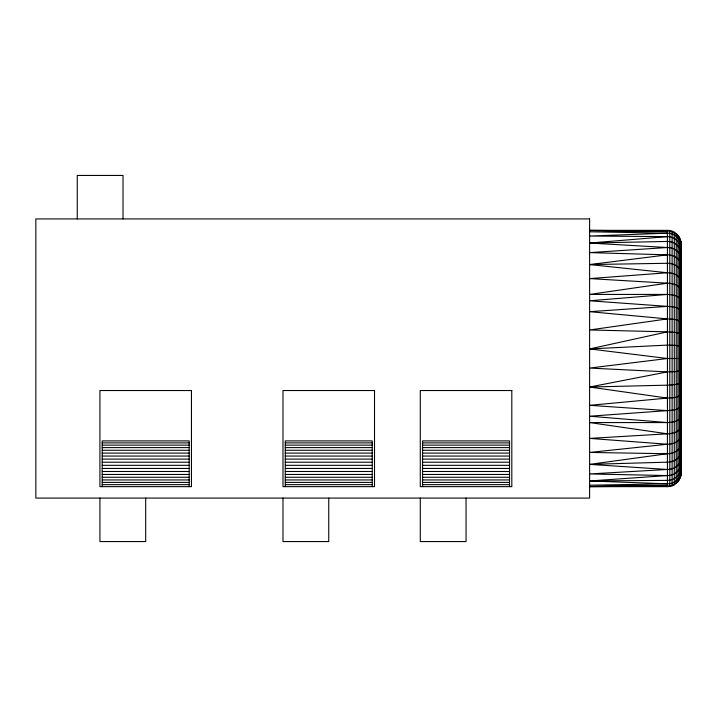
<?xml version="1.0" encoding="UTF-8"?>
<svg xmlns="http://www.w3.org/2000/svg" width="717" height="717" viewBox="0 0 717 717"><rect width="100%" height="100%" fill="white"/><g stroke="black" fill="none" stroke-linecap="round" stroke-linejoin="round"><path stroke-width="1.08" d="M680.944 474.663C679.877 481.044 673.881 486.009 667.419 485.947L589.616 486.646L667.419 486.646C675.002 486.789 681.607 479.852 681.15 472.288M681.15 470.415C681.258 477.71 674.643 483.984 667.419 483.841L589.616 485.212L667.419 485.947M681.15 467.314C681.231 474.555 674.509 480.524 667.419 480.372L589.616 480.955L667.419 475.568C674.312 475.729 681.186 470.173 681.15 463.021M681.15 457.589C681.123 464.634 674.061 469.635 667.419 469.474L589.616 473.955L667.419 475.568M681.15 451.065C681.016 457.975 673.765 462.313 667.419 462.169L589.616 464.374L667.419 453.727C673.424 453.834 680.863 450.258 681.15 443.527M681.15 435.058C680.639 441.564 673.066 444.271 667.419 444.244L589.616 452.436L667.419 453.727M681.15 425.755C680.325 431.966 672.698 433.74 667.419 433.821L589.616 438.401L667.419 444.244M681.15 415.708C679.895 421.524 672.358 422.358 667.419 422.573L589.616 422.573L667.419 433.821M681.15 405.033C679.34 410.294 672.071 410.258 667.419 410.617L589.616 416.21L667.419 422.573M681.15 393.857C678.623 398.32 671.892 397.621 667.419 398.096L589.616 405.32L667.419 410.617M681.15 382.286L677.941 384.124L669.803 385.101L589.616 387.019L667.419 371.899L676.248 371.558L681.15 370.456M681.15 358.5L667.419 358.5L589.616 348.928L667.419 331.854L676.248 332.527L680.325 333.737L681.15 334.714M681.15 291.245C680.325 285.034 672.698 283.26 667.419 283.179L589.616 294.427L667.419 294.427C672.358 294.642 679.895 295.476 681.15 301.292M681.15 323.143C678.623 318.68 671.892 319.379 667.419 318.904L589.616 329.981L667.419 331.854M681.15 281.942C680.639 275.436 673.066 272.729 667.419 272.756L589.616 264.564L667.419 254.831C673.765 254.687 681.016 259.025 681.15 265.935M667.419 358.5L589.616 368.072L667.419 371.899M681.15 259.411C681.123 252.366 674.061 247.365 667.419 247.526L589.616 243.045L667.419 236.628C674.509 236.476 681.231 242.445 681.15 249.686M667.419 294.427L589.616 300.79L667.419 306.383C672.071 306.742 679.34 306.706 681.15 311.967M667.419 272.756L589.616 278.599L667.419 283.179M667.419 306.383L589.616 311.68L667.419 318.904M667.419 247.526L589.616 252.626L667.419 254.831M589.616 348.928L667.419 345.101L676.248 345.442L681.15 346.544M681.15 246.585C681.258 239.29 674.643 233.016 667.419 233.159L589.616 236.045L667.419 236.628M589.616 243.045L667.419 241.432C674.312 241.27 681.186 246.827 681.15 253.979M589.616 264.564L667.419 263.273C673.424 263.166 680.863 266.742 681.15 273.473M680.944 242.337C679.877 235.956 673.881 230.991 667.419 231.053L589.616 231.788L667.419 233.159M681.15 244.712C681.607 237.148 675.002 230.211 667.419 230.354L589.616 230.354L667.419 231.053M102.208 442.891L189.163 442.891M285.276 442.891L372.231 442.891M422.573 442.891L509.527 442.891M102.208 445.132L189.163 445.132M285.276 445.132L372.231 445.132M422.573 445.132L509.527 445.132M102.208 447.605L189.163 447.605M285.276 447.605L372.231 447.605M422.573 447.605L509.527 447.605M102.208 450.267L189.163 450.267M285.276 450.267L372.231 450.267M422.573 450.267L509.527 450.267M102.208 453.099L189.163 453.099M285.276 453.099L372.231 453.099M422.573 453.099L509.527 453.099M102.208 456.057L189.163 456.057M285.276 456.057L372.231 456.057M422.573 456.057L509.527 456.057M102.208 459.104L189.163 459.104M285.276 459.104L372.231 459.104M422.573 459.104L509.527 459.104M102.208 462.214L189.163 462.214M285.276 462.214L372.231 462.214M422.573 462.214L509.527 462.214M102.208 465.333L189.163 465.333M285.276 465.333L372.231 465.333M422.573 465.333L509.527 465.333M102.208 468.443L189.163 468.443M285.276 468.443L372.231 468.443M422.573 468.443L509.527 468.443M102.208 471.49L189.163 471.49M285.276 471.49L372.231 471.49M422.573 471.49L509.527 471.49M102.208 474.448L189.163 474.448M285.276 474.448L372.231 474.448M422.573 474.448L509.527 474.448M102.208 477.28L189.163 477.28M285.276 477.28L372.231 477.28M422.573 477.28L509.527 477.28M102.208 479.942L189.163 479.942M285.276 479.942L372.231 479.942M422.573 479.942L509.527 479.942M102.208 482.407L189.163 482.407M285.276 482.407L372.231 482.407M422.573 482.407L509.527 482.407M102.208 484.656L189.163 484.656M285.276 484.656L372.231 484.656M422.573 484.656L509.527 484.656M589.616 480.955L667.419 483.841M589.616 464.374L667.419 469.474M589.616 387.019L667.419 398.096M681.15 244.085L681.15 472.915M680.944 241.701L680.944 475.299M680.325 239.388L680.325 477.612M679.313 237.219L679.313 479.781M677.941 235.257L677.941 481.743M676.248 233.572L676.248 483.428M674.285 232.191L674.285 484.809M672.116 231.188L672.116 485.812M669.803 230.56L669.803 486.44M667.419 230.354L667.419 486.646M509.527 486.646L509.527 440.901L422.573 440.901L422.573 486.646M466.05 498.028L466.05 541.568L420.287 541.568L420.287 498.028M372.231 486.646L372.231 440.901L285.276 440.901L285.276 486.646M328.753 498.028L328.753 541.568L282.982 541.568L282.982 498.028M189.163 486.646L189.163 440.901L102.208 440.901L102.208 486.646M145.685 498.028L145.685 541.568L99.923 541.568L99.923 498.028M123.028 218.972L123.028 175.432L77.257 175.432L77.257 218.972M589.616 218.918L35.85 218.918L35.85 498.082L589.616 498.082L589.616 218.918M191.457 390.532L99.923 390.532L99.923 486.646L191.457 486.646L191.457 390.532M374.516 390.532L282.982 390.532L282.982 486.646L374.516 486.646L374.516 390.532M511.813 390.532L420.287 390.532L420.287 486.646L511.813 486.646L511.813 390.532"/></g></svg>
